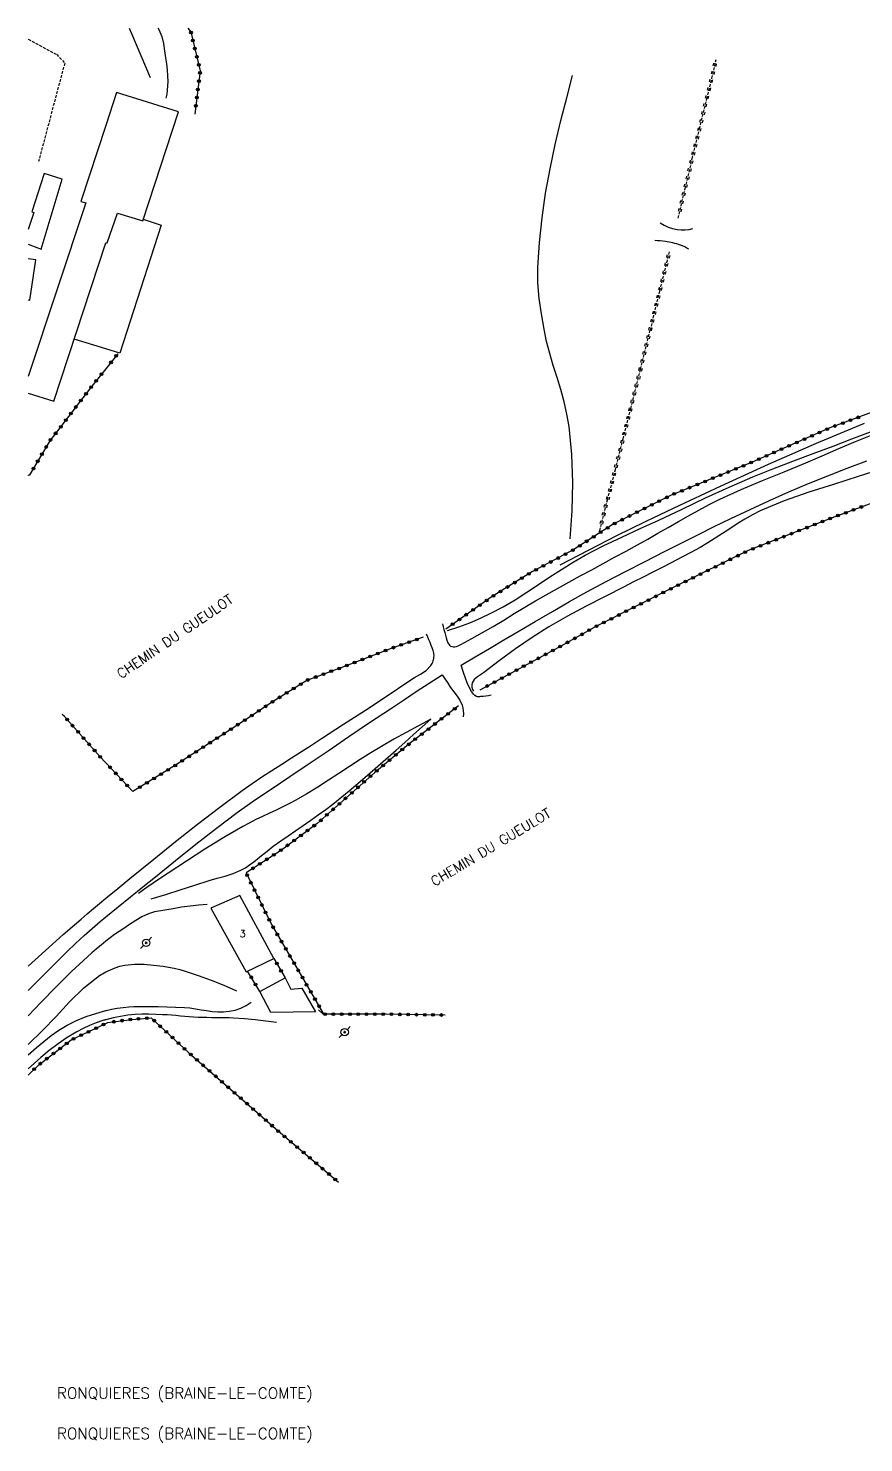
# Model space of a CAD drawing. Header units: millimetres. Extents: x 139000 to 140000, y 142998 to 144000.
# Drawn here: x 139000 to 139150.9, y 143744.7 to 144000 of the extents above; entities that cross this region are included whole.
import ezdxf
from ezdxf.enums import TextEntityAlignment as Align

# ---------------------------------------------------------------- set-up
doc = ezdxf.new("R2010")
doc.units = ezdxf.units.MM
doc.linetypes.add('DASHED', pattern=[0.75, 0.5, -0.25])
doc.layers.get('0').update_dxf_attribs({"linetype": 'CONTINUOUS'})
for name, color, linetype in [('W0017', 7, 'CONTINUOUS'), ('W0071', 7, 'CONTINUOUS'), ('W0101', 7, 'CONTINUOUS'), ('W0104', 1, 'CONTINUOUS'), ('W0112', 1, 'DASHED'), ('W0211', 2, 'CONTINUOUS'), ('W0214', 2, 'CONTINUOUS'), ('W0220', 5, 'DASHED'), ('W0300', 7, 'CONTINUOUS'), ('W0322', 7, 'CONTINUOUS'), ('W0323', 7, 'CONTINUOUS'), ('W0473', 7, 'CONTINUOUS'), ('W0980', 7, 'CONTINUOUS'), ('W0989', 7, 'CONTINUOUS'), ('W0991', 7, 'CONTINUOUS')]:
    doc.layers.add(name, color=color, linetype=linetype)
doc.styles.get("Standard").update_dxf_attribs({"font": 'romans.shx', "width": 0.85})

# ---------------------------------------------------------------- blocks, each defined once
blk = doc.blocks.new('T473')
for p, q in [((-0.166667, 0.166667), (0.166667, -0.166667)), ((-0.166667, -0.166667), (0.166667, 0.166667)), ((0.500001, 0.500001), (1.000002, 1.000002)), ((-1.000002, -1.000002), (-0.500001, -0.500001))]:
    blk.add_line(p, q)
blk.add_ellipse((0, 0), major_axis=(0.471405, 0.471405), ratio=1, start_param=5.4977871438, end_param=11.780972451)
blk = doc.blocks.new('t323o')
at = {"color": 0, "linetype": 'Continuous'}
for radius in [0.25, 0.15]:
    blk.add_circle((0, 0), radius, dxfattribs=at)
blk = doc.blocks.new('t220o')
at = {"color": 0, "linetype": 'Continuous'}
for p, q in [((-0.25, 0.25), (0.25, 0.25)), ((-0.25, -0.25), (0.25, -0.25))]:
    blk.add_line(p, q, dxfattribs=at)
blk = doc.blocks.new('t322o')
at = {"color": 0, "linetype": 'Continuous'}
for radius in [0.25, 0.15]:
    blk.add_circle((0, 0), radius, dxfattribs=at)

msp = doc.modelspace()

# ---------------------------------------------------------------- linework, layer by layer
at = {"layer": 'W0017'}
msp.add_lwpolyline([(139018.19, 144000), (139018.61, 143999.04), (139021.99, 143991.1)], dxfattribs=at)
at = {"layer": 'W0071'}
for points in [[(139114.1, 143964.89), (139114.81, 143964.47), (139115.57, 143964.12), (139116.36, 143963.85), (139117.17, 143963.67), (139117.89, 143963.6), (139118.61, 143963.6), (139119.32, 143963.68), (139120.02, 143963.84)], [(139074.81, 143892.51), (139074.92, 143891.99), (139075.05, 143891.47), (139075.2, 143890.96), (139075.36, 143890.45), (139075.47, 143890), (139075.58, 143889.53), (139075.76, 143889.06), (139076.05, 143888.66), (139076.27, 143888.5), (139076.52, 143888.4), (139076.78, 143888.36), (139077.04, 143888.35), (139077.33, 143888.41), (139077.6, 143888.52), (139077.85, 143888.67), (139078.1, 143888.8), (139080.07, 143889.83), (139082.02, 143890.91), (139083.95, 143892.03), (139085.86, 143893.18), (139087.76, 143894.34), (139089.66, 143895.49), (139091.58, 143896.63), (139093.51, 143897.74), (139095.56, 143898.89), (139097.62, 143900.03), (139099.68, 143901.16), (139101.75, 143902.28), (139103.81, 143903.4), (139105.88, 143904.52), (139107.95, 143905.64), (139110.01, 143906.77), (139111.86, 143907.8), (139113.71, 143908.86), (139115.55, 143909.91), (139117.39, 143910.97), (139119.23, 143912.02), (139121.09, 143913.05), (139122.97, 143914.04), (139124.87, 143914.99), (139128.7, 143916.76), (139132.59, 143918.39), (139136.49, 143919.96), (139140.39, 143921.57), (139143.38, 143922.85), (139146.36, 143924.15), (139149.37, 143925.42), (139152.4, 143926.59)], [(139078.14, 143885.04), (139080.72, 143886.57), (139083.3, 143888.08), (139085.88, 143889.6), (139088.46, 143891.11), (139091.56, 143892.92), (139094.65, 143894.74), (139097.75, 143896.54), (139100.88, 143898.29), (139104.36, 143900.16), (139107.87, 143901.97), (139111.39, 143903.76), (139114.91, 143905.55), (139117.89, 143907.07), (139120.88, 143908.58), (139123.88, 143910.08), (139126.89, 143911.53), (139130.36, 143913.16), (139133.84, 143914.76), (139137.34, 143916.32), (139140.87, 143917.82), (139144.37, 143919.24), (139147.89, 143920.6), (139151.42, 143921.91)], [(139014, 143842.98), (139016.15, 143844.76), (139018.31, 143846.53), (139020.48, 143848.28), (139022.66, 143850.03), (139026.61, 143853.2), (139030.57, 143856.35), (139034.57, 143859.44), (139038.65, 143862.44), (139040.4, 143863.67), (139042.17, 143864.86), (139043.96, 143866.03), (139045.76, 143867.18), (139047.56, 143868.33), (139049.36, 143869.47), (139051.16, 143870.62), (139052.95, 143871.79), (139056.91, 143874.37), (139060.87, 143876.94), (139064.82, 143879.53), (139068.73, 143882.17), (139069.74, 143882.79), (139070.8, 143883.39), (139071.83, 143884.09), (139072.69, 143884.98), (139072.82, 143885.17), (139072.93, 143885.37), (139073.03, 143885.59), (139073.11, 143885.8), (139073.18, 143886.03), (139073.22, 143886.25), (139073.25, 143886.48), (139073.27, 143886.72), (139073.22, 143887.21), (139073.09, 143887.69), (139072.91, 143888.15), (139072.74, 143888.6), (139072.55, 143889.11), (139072.35, 143889.62), (139072.13, 143890.12), (139071.9, 143890.61)], [(139083.58, 143879.61), (139083.11, 143879.52), (139082.63, 143879.45), (139082.15, 143879.4), (139081.67, 143879.36), (139081.49, 143879.35), (139081.31, 143879.33), (139081.12, 143879.33), (139080.94, 143879.38), (139080.66, 143879.55), (139080.42, 143879.78), (139080.22, 143880.04), (139080.04, 143880.3), (139079.61, 143881.07), (139079.26, 143881.88), (139078.96, 143882.71), (139078.67, 143883.53), (139078.52, 143883.91), (139078.39, 143884.29), (139078.26, 143884.68), (139078.14, 143885.07)], [(139014, 143839.61), (139016.22, 143841.44), (139018.46, 143843.25), (139020.71, 143845.05), (139022.95, 143846.85), (139026.61, 143849.8), (139030.27, 143852.73), (139033.97, 143855.63), (139037.73, 143858.45), (139040.85, 143860.66), (139044.02, 143862.81), (139047.21, 143864.93), (139050.39, 143867.06), (139054.14, 143869.6), (139057.89, 143872.14), (139061.64, 143874.68), (139065.4, 143877.19), (139067.73, 143878.73), (139070.07, 143880.26), (139072.41, 143881.79), (139074.76, 143883.3)], [(139074.73, 143883.27), (139075.21, 143882.59), (139075.68, 143881.91), (139076.15, 143881.22), (139076.61, 143880.54), (139077.07, 143879.9), (139077.56, 143879.26), (139078.01, 143878.58), (139078.34, 143877.85), (139078.49, 143877.32), (139078.56, 143876.78), (139078.58, 143876.23), (139078.52, 143875.69)], [(139000, 143830.73), (139003.13, 143833.56), (139006.33, 143836.41), (139009.56, 143839.22), (139010.66, 143840.17), (139011.77, 143841.11), (139012.88, 143842.04), (139014, 143842.98)], [(139000, 143826.31), (139001.08, 143827.38), (139002.56, 143828.88), (139004.04, 143830.37), (139005.53, 143831.87), (139007.03, 143833.35), (139008.55, 143834.8), (139010.1, 143836.23), (139011.06, 143837.09), (139012.03, 143837.94), (139013.01, 143838.78), (139014, 143839.61)], [(139014, 143822.71), (139014.01, 143822.71), (139014.02, 143822.71), (139014.03, 143822.72), (139014.04, 143822.72), (139015.05, 143822.96), (139016.08, 143823.14), (139017.11, 143823.28), (139018.14, 143823.38), (139019.08, 143823.44), (139020.03, 143823.45), (139020.97, 143823.44), (139021.9, 143823.43), (139023.47, 143823.41), (139025.04, 143823.38), (139026.61, 143823.33), (139028.18, 143823.26), (139029.19, 143823.17), (139030.19, 143823.03), (139031.19, 143822.86), (139032.19, 143822.69), (139033.21, 143822.55), (139034.23, 143822.47), (139035.26, 143822.46), (139036.3, 143822.56), (139037.35, 143822.79), (139038.38, 143823.14), (139039.35, 143823.61), (139040.27, 143824.19)], [(139000, 143814.71), (139001.46, 143816.04), (139002.78, 143817.14), (139004.13, 143818.2), (139005.54, 143819.19), (139007.03, 143820.08), (139008.71, 143820.9), (139010.44, 143821.6), (139012.21, 143822.19), (139014, 143822.71)], [(139014, 143821.05), (139013.87, 143821.01), (139013.75, 143820.98), (139013.62, 143820.94), (139013.49, 143820.9), (139012.27, 143820.49), (139011.06, 143820.02), (139009.89, 143819.48), (139008.74, 143818.88), (139007.03, 143817.85), (139005.39, 143816.72), (139003.8, 143815.51), (139002.26, 143814.25), (139000, 143812.21)], [(139044.83, 143820.53), (139042.9, 143820.79), (139040.97, 143821.01), (139039.02, 143821.19), (139037.08, 143821.33), (139036.28, 143821.37), (139035.48, 143821.39), (139034.68, 143821.4), (139033.87, 143821.41), (139033.07, 143821.41), (139032.27, 143821.42), (139031.47, 143821.43), (139030.67, 143821.46), (139029.86, 143821.51), (139029.06, 143821.57), (139028.26, 143821.64), (139027.46, 143821.71), (139026.66, 143821.78), (139025.86, 143821.85), (139025.05, 143821.91), (139024.25, 143821.95), (139023.01, 143822), (139021.78, 143822.05), (139020.53, 143822.06), (139019.29, 143821.99), (139017.96, 143821.85), (139016.63, 143821.64), (139015.31, 143821.38), (139014, 143821.05)]]:
    msp.add_lwpolyline(points, dxfattribs=at)
msp.add_lwpolyline([(139119.28, 143960.12, 0.057504), (139117.76, 143960.87, 0.046676), (139115.04, 143961.5, 0.035813), (139113.14, 143961.67)], format="xyb", dxfattribs=at)
at = {"layer": 'W0101'}
msp.add_lwpolyline([(139032.95, 143841.19), (139039.34, 143829.69), (139044.33, 143832.12), (139038.18, 143843.49)], close=True, dxfattribs=at)
at = {"layer": 'W0104'}
for points in [[(139015.96, 143988.4), (139014, 143982.44)], [(139014, 143961.28), (139014, 143961.29), (139014.23, 143961.28), (139016.14, 143966.62), (139020.68, 143965.26), (139027.15, 143984.92), (139015.96, 143988.4)], [(139014, 143982.44), (139009.48, 143968.75), (139010.4, 143968.52), (139000, 143937.13)], [(139000, 143961.01), (139002.34, 143960.15), (139006.11, 143972.76), (139002.85, 143973.77), (139000.67, 143966.86), (139001.02, 143966.77), (139000, 143963.66)], [(139020.77, 143965.54), (139024, 143964.47), (139016.56, 143941.33), (139014, 143942.12)], [(139000, 143934.15), (139004.6, 143932.7), (139014, 143961.28)], [(139000, 143951), (139000.27, 143950.95), (139001.34, 143958.18), (139000, 143958.41)], [(139014, 143942.12), (139008.28, 143943.88)]]:
    msp.add_lwpolyline(points, dxfattribs=at)
msp.add_lwpolyline([(139041.83, 143826.13), (139046.39, 143828.59), (139047.39, 143826.54), (139049.39, 143826.77), (139051.85, 143822.45), (139043.82, 143822.32)], close=True, dxfattribs=at)
at = {"layer": 'W0112'}
msp.add_lwpolyline([(139000, 143998.02), (139005.14, 143995.26), (139006.58, 143993.71), (139001.86, 143975.97)], dxfattribs=at)
at = {"layer": 'W0211'}
for points in [[(139023.42, 144000), (139023.57, 143999.76), (139024.1, 143998.53), (139024.4, 143997.23), (139024.59, 143995.92), (139024.77, 143994.64), (139024.93, 143993.58), (139025.07, 143992.51), (139025.16, 143991.44), (139025.19, 143990.37), (139025.16, 143989.61), (139025.09, 143988.86), (139024.99, 143988.12), (139024.84, 143987.38)], [(139075.72, 143891.33), (139077.73, 143891.97), (139079.71, 143892.69), (139081.65, 143893.51), (139083.55, 143894.41), (139085.77, 143895.58), (139087.92, 143896.86), (139090.03, 143898.2), (139092.12, 143899.58), (139094.19, 143900.97), (139096.28, 143902.34), (139098.41, 143903.66), (139100.58, 143904.9), (139103.84, 143906.59), (139107.17, 143908.17), (139110.52, 143909.7), (139113.86, 143911.24), (139118.07, 143913.23), (139122.29, 143915.22), (139126.54, 143917.17), (139130.82, 143919.03), (139134.42, 143920.49), (139138.06, 143921.88), (139141.71, 143923.23), (139145.36, 143924.59), (139148.73, 143925.87), (139152.11, 143927.15)], [(139152.5, 143919.95), (139149.86, 143919.08), (139145.42, 143917.64), (139140.95, 143916.24), (139136.51, 143914.71), (139132.19, 143912.88), (139130.77, 143912.16), (139129.38, 143911.38), (139128.02, 143910.55), (139126.69, 143909.68), (139125.37, 143908.81), (139124.04, 143907.94), (139122.69, 143907.1), (139121.32, 143906.3), (139119.63, 143905.36), (139117.92, 143904.45), (139116.2, 143903.56), (139114.48, 143902.68), (139112.76, 143901.81), (139111.03, 143900.94), (139109.31, 143900.06), (139107.6, 143899.16), (139104.18, 143897.41), (139100.75, 143895.67), (139097.35, 143893.88), (139094.02, 143891.95), (139090.97, 143890.01), (139087.99, 143887.97), (139085.06, 143885.85), (139082.2, 143883.64), (139081.67, 143883.28), (139081.09, 143882.92), (139080.54, 143882.45), (139080.17, 143881.84), (139080.09, 143881.45), (139080.1, 143881.06), (139080.21, 143880.67), (139080.41, 143880.33)], [(139022.18, 143842.87), (139024.81, 143843.67), (139027.44, 143844.49), (139030.06, 143845.32), (139032.69, 143846.15), (139034.12, 143846.58), (139035.58, 143846.98), (139037.02, 143847.44), (139038.41, 143848.05), (139039.2, 143848.49), (139039.97, 143848.99), (139040.7, 143849.53), (139041.41, 143850.09), (139042.11, 143850.67), (139042.81, 143851.24), (139043.52, 143851.8), (139044.24, 143852.35), (139045.58, 143853.31), (139046.94, 143854.25), (139048.3, 143855.18), (139049.66, 143856.12), (139051.02, 143857.06), (139052.37, 143858.01), (139053.71, 143858.98), (139055.02, 143859.98), (139057.94, 143862.34), (139060.78, 143864.78), (139063.59, 143867.26), (139066.41, 143869.73), (139067.99, 143871.11), (139069.57, 143872.5), (139071.14, 143873.9), (139072.7, 143875.3)], [(139032.33, 143841.87), (139030.78, 143841.73), (139029.23, 143841.55), (139027.69, 143841.34), (139026.15, 143841.09), (139025.03, 143840.91), (139023.92, 143840.73), (139022.81, 143840.49), (139021.72, 143840.14), (139020.53, 143839.61), (139019.4, 143838.97), (139018.3, 143838.26), (139017.23, 143837.54), (139016.41, 143836.98), (139015.59, 143836.4), (139014.79, 143835.81), (139014, 143835.2)], [(139014, 143835.2), (139013.15, 143834.52), (139012.31, 143833.83), (139011.48, 143833.13), (139010.67, 143832.41), (139007.8, 143829.74), (139005.01, 143826.99), (139002.28, 143824.18), (139000, 143821.76)]]:
    msp.add_lwpolyline(points, dxfattribs=at)
at = {"layer": 'W0214'}
for points in [[(139097.83, 143907.86), (139098.24, 143912.92), (139098.35, 143918), (139098.15, 143923.07), (139097.65, 143928.12), (139097.27, 143930.37), (139096.76, 143932.59), (139096.15, 143934.78), (139095.49, 143936.95), (139094.81, 143939.12), (139094.17, 143941.29), (139093.6, 143943.49), (139093.14, 143945.72), (139092.67, 143948.47), (139092.28, 143951.24), (139092.03, 143954.04), (139092.02, 143956.84), (139092.3, 143961.33), (139092.77, 143965.79), (139093.42, 143970.23), (139094.22, 143974.65), (139095.15, 143979.02), (139096.17, 143983.37), (139097.28, 143987.71), (139098.3, 143991.48)], [(139072.7, 143875.3), (139070.45, 143874.12), (139068.22, 143872.91), (139066, 143871.66), (139063.8, 143870.39), (139061.85, 143869.21), (139059.92, 143868), (139058, 143866.76), (139056.1, 143865.51), (139054.19, 143864.26), (139052.26, 143863.03), (139050.31, 143861.84), (139048.34, 143860.7), (139047.16, 143860.06), (139045.96, 143859.46), (139044.75, 143858.88), (139043.53, 143858.31), (139042.31, 143857.74), (139041.1, 143857.16), (139039.9, 143856.55), (139038.72, 143855.92), (139035.29, 143853.92), (139031.91, 143851.82), (139028.57, 143849.67), (139025.24, 143847.49), (139023.89, 143846.6), (139022.55, 143845.69), (139021.21, 143844.77), (139019.89, 143843.83)], [(139014, 143829.66), (139014.82, 143830.06), (139015.68, 143830.41), (139016.55, 143830.69), (139017.45, 143830.89), (139019.18, 143831.09), (139020.91, 143831.07), (139022.63, 143830.92), (139024.33, 143830.72), (139025.34, 143830.56), (139026.35, 143830.35), (139027.34, 143830.1), (139028.33, 143829.82), (139030.69, 143829.05), (139033.03, 143828.2), (139035.33, 143827.26), (139037.6, 143826.23)], [(139000, 143816.56), (139002.55, 143819.08), (139005.02, 143821.64), (139007.45, 143824.28), (139010.03, 143826.81), (139012.88, 143829), (139013.16, 143829.18), (139013.43, 143829.34), (139013.72, 143829.51), (139014, 143829.66)]]:
    msp.add_lwpolyline(points, dxfattribs=at)
at = {"layer": 'W0220'}
for points in [[(139117.35, 143965.7), (139118.63, 143971.09), (139119.91, 143976.48), (139121.22, 143981.87), (139122.53, 143987.26), (139123.43, 143991), (139124.23, 143994.38)], [(139103.18, 143909.36), (139104.61, 143914.87), (139106.03, 143920.37), (139107.43, 143925.88), (139108.82, 143931.39), (139110.58, 143938.46), (139112.33, 143945.52), (139114.07, 143952.59), (139115.79, 143959.67)]]:
    msp.add_lwpolyline(points, dxfattribs=at)
at = {"layer": 'W0300'}
msp.add_lwpolyline([(139096.07, 143903.16), (139101.16, 143905.82), (139106.29, 143908.42), (139111.44, 143910.96), (139116.62, 143913.44), (139125.14, 143917.42), (139133.69, 143921.32), (139142.31, 143925.1), (139151, 143928.7)], dxfattribs=at)
at = {"layer": 'W0322'}
for points in [[(139016.18, 143941.26), (139014, 143938.53)], [(139014, 143938.53), (139011.26, 143935.11), (139003.91, 143925.54), (139000.15, 143919.27)], [(139071.33, 143890.07), (139065.53, 143888.07), (139057.41, 143884.94), (139050.28, 143882.29), (139044.2, 143878.49), (139038.85, 143874.95), (139032.7, 143870.98), (139026.6, 143866.97), (139018.87, 143862.24)], [(139014, 143867.41), (139012.91, 143868.56), (139006.55, 143875.76), (139006.14, 143876.16)], [(139018.87, 143862.24), (139014, 143867.41)]]:
    msp.add_lwpolyline(points, dxfattribs=at)
at = {"layer": 'W0323'}
for points in [[(139028.82, 144000), (139029.35, 143999.36), (139031.06, 143992.31), (139030.06, 143984.51)], [(139177.38, 143937.78), (139169.52, 143936.47), (139160.33, 143933.63), (139144.74, 143927.88), (139130.7, 143921.67), (139115.96, 143915.67), (139105.61, 143910.49), (139098.54, 143905.9), (139091.07, 143901.94), (139083.74, 143897.41), (139075.4, 143891.57)], [(139182.29, 143924.61), (139174.85, 143922.51), (139159.87, 143917.08), (139145.17, 143911.65), (139129.97, 143905.72), (139116.82, 143899.23), (139102.61, 143892.07), (139095.74, 143888.25), (139081.55, 143880.56)], [(139000.15, 143919.27), (139000, 143919.33)], [(139077.7, 143877.72), (139068.69, 143870.76), (139062.5, 143865.62), (139052.19, 143856.48), (139045.7, 143851.68), (139039.32, 143847.56)], [(139039.32, 143847.56), (139043.93, 143838.22), (139050.38, 143827.17), (139053.27, 143822.17)], [(139044.33, 143832.12), (139046.39, 143828.59)], [(139041.83, 143826.13), (139039.61, 143829.82)], [(139014, 143820.37), (139014.37, 143820.55), (139018.69, 143821.11), (139022.2, 143821.37), (139029, 143815.08), (139045.1, 143800.98), (139056.03, 143791.72)], [(139075.3, 143821.89), (139064.64, 143822.04), (139053.26, 143822.04), (139052.43, 143822.86)], [(139000, 143811.05), (139001.89, 143812.89), (139007.76, 143817.39), (139014, 143820.37)]]:
    msp.add_lwpolyline(points, dxfattribs=at)

# ---------------------------------------------------------------- block references
at = {"layer": 'W0220'}
for p, rotation in [((139123.65, 143991.96), 76.72143809746034), ((139124, 143993.41), 76.72143809746034), ((139122.96, 143989.04), 76.50437001497346), ((139123.31, 143990.5), 76.50437001497346), ((139122.61, 143987.58), 76.50437001497346), ((139121.9, 143984.66), 76.27876391975703), ((139122.25, 143986.12), 76.27876391975703), ((139121.19, 143981.75), 76.42065440920895), ((139121.54, 143983.21), 76.27876391975703), ((139120.48, 143978.83), 76.42065440920895), ((139120.83, 143980.29), 76.42065440920895), ((139120.13, 143977.38), 76.42065440920895), ((139119.43, 143974.46), 76.56254475930855), ((139119.78, 143975.92), 76.56254475930855), ((139118.73, 143971.54), 76.56254475930855), ((139119.08, 143973), 76.56254475930855), ((139118.04, 143968.62), 76.70443496897082), ((139118.39, 143970.08), 76.70443496897082), ((139117.7, 143967.16), 76.70443496897082), ((139115.58, 143958.83), 76.34929748919971), ((139114.88, 143955.92), 76.34929748919971), ((139115.23, 143957.37), 76.34929748919971), ((139114.52, 143954.46), 76.34929748919971), ((139113.81, 143951.54), 76.22141751987985), ((139114.17, 143953), 76.34929748919971), ((139113.1, 143948.63), 76.22141751987985), ((139113.45, 143950.09), 76.22141751987985), ((139112.38, 143945.72), 76.22141751987985), ((139112.74, 143947.17), 76.22141751987985), ((139112.02, 143944.26), 76.09353738238077), ((139111.3, 143941.35), 76.09353738238077), ((139111.66, 143942.81), 76.09353738238077), ((139110.58, 143938.44), 75.96565707585194), ((139110.94, 143939.89), 76.09353738238077), ((139109.85, 143935.53), 75.96565707585194), ((139110.22, 143936.98), 75.96565707585194), ((139109.49, 143934.07), 75.96565707585194), ((139108.76, 143931.16), 75.83777663635831), ((139109.13, 143932.62), 75.96565707585194), ((139108.03, 143928.25), 75.83777663635831), ((139108.39, 143929.71), 75.83777663635831), ((139107.29, 143925.34), 75.70989611467442), ((139107.66, 143926.8), 75.83777663635831), ((139106.92, 143923.89), 75.70989611467442), ((139106.18, 143920.98), 75.70989611467442), ((139106.55, 143922.44), 75.70989611467442), ((139105.44, 143918.08), 75.58201555026127), ((139105.81, 143919.53), 75.58201555026127), ((139104.69, 143915.17), 75.58201555026127), ((139105.06, 143916.62), 75.58201555026127), ((139103.94, 143912.27), 75.45413494257038), ((139104.31, 143913.72), 75.45413494257038), ((139103.56, 143910.82), 75.45413494257038)]:
    msp.add_blockref('t220o', p, dxfattribs=dict(at, rotation=rotation))
at = {"layer": 'W0322'}
for p, rotation in [((139015.87, 143940.88), 231.3719817320341), ((139014.94, 143939.7), 231.3719817320341), ((139011.34, 143935.21), 231.371981732146), ((139012.28, 143936.38), 231.371981732146), ((139013.22, 143937.55), 231.371981732146), ((139009.51, 143932.83), 232.4661553203129), ((139010.43, 143934.02), 232.4661553203129), ((139007.69, 143930.45), 232.4661553203129), ((139008.6, 143931.64), 232.4661553203129), ((139005.86, 143928.07), 232.4661553203129), ((139006.77, 143929.26), 232.4661553203129), ((139004.03, 143925.69), 232.4661553203129), ((139004.94, 143926.88), 232.4661553203129), ((139002.47, 143923.13), 239.0537276844372), ((139003.24, 143924.42), 239.0537276844372), ((139000.93, 143920.56), 239.0537276844372), ((139001.7, 143921.84), 239.0537276844372), ((139070.18, 143889.68), 199.0758409102041), ((139063.13, 143887.14), 201.0592555120304), ((139064.53, 143887.68), 201.0592555120304), ((139065.93, 143888.21), 199.0758409102041), ((139067.35, 143888.7), 199.0758409102041), ((139068.77, 143889.19), 199.0758409102041), ((139056.12, 143884.46), 200.3849134890298), ((139057.53, 143884.99), 201.0592555120304), ((139058.93, 143885.53), 201.0592555120304), ((139060.33, 143886.06), 201.0592555120304), ((139061.73, 143886.6), 201.0592555120304), ((139049.2, 143881.62), 211.9986061513714), ((139050.5, 143882.37), 200.3849134890298), ((139051.9, 143882.9), 200.3849134890298), ((139053.31, 143883.42), 200.3849134890298), ((139054.72, 143883.94), 200.3849134890298), ((139045.39, 143879.24), 211.9986061513714), ((139046.66, 143880.03), 211.9986061513714), ((139047.93, 143880.83), 211.9986061513714), ((139041.62, 143876.78), 213.5241009676332), ((139042.87, 143877.61), 213.5241009676332), ((139044.12, 143878.44), 213.5241009676332), ((139007.01, 143875.24), 131.4562762256284), ((139008, 143874.12), 131.4562762256284), ((139037.86, 143874.31), 212.8507957884271), ((139039.12, 143875.12), 213.5241009676332), ((139040.37, 143875.95), 213.5241009676332), ((139009, 143873), 131.4562762256284), ((139009.99, 143871.87), 131.4562762256284), ((139034.08, 143871.87), 212.8507957884271), ((139035.34, 143872.68), 212.8507957884271), ((139036.6, 143873.49), 212.8507957884271), ((139010.98, 143870.75), 131.4562762256284), ((139011.98, 143869.62), 131.4562762256284), ((139030.31, 143869.41), 213.2824846890031), ((139031.56, 143870.23), 213.2824846890031), ((139032.82, 143871.05), 212.8507957884271), ((139012.97, 143868.5), 133.288586088035), ((139014.76, 143866.6), 133.2885860883431), ((139026.55, 143866.94), 211.5035713862857), ((139027.8, 143867.76), 213.2824846890031), ((139029.05, 143868.58), 213.2824846890031), ((139015.79, 143865.51), 133.2885860883431), ((139016.81, 143864.42), 133.2885860883431), ((139021.43, 143863.8), 211.5035713862857), ((139022.71, 143864.59), 211.5035713862857), ((139023.99, 143865.37), 211.5035713862857), ((139025.27, 143866.16), 211.5035713862857), ((139017.84, 143863.33), 133.2885860883431), ((139020.15, 143863.02), 211.5035713862857)]:
    msp.add_blockref('t322o', p, dxfattribs=dict(at, rotation=rotation))
at = {"layer": 'W0323'}
for p, rotation in [((139029.38, 143999.25), 283.6297884585452), ((139029.73, 143997.79), 283.6297884585452), ((139030.09, 143996.33), 283.6297884585452), ((139030.44, 143994.87), 283.6297884585452), ((139030.79, 143993.41), 283.6297884585452), ((139031.01, 143991.95), 262.666265009269), ((139030.63, 143988.97), 262.666265009269), ((139030.82, 143990.46), 262.666265009269), ((139030.44, 143987.49), 262.666265009269), ((139030.25, 143986), 262.666265009269), ((139144.26, 143927.66), 203.8238172577568), ((139145.66, 143928.21), 200.2727147554335), ((139147.07, 143928.73), 200.2727147554335), ((139148.47, 143929.25), 200.2727147554335), ((139149.88, 143929.77), 200.2727147554335), ((139138.78, 143925.24), 203.8238172577568), ((139140.15, 143925.85), 203.8238172577568), ((139141.52, 143926.45), 203.8238172577568), ((139142.89, 143927.06), 203.8238172577568), ((139133.29, 143922.82), 203.8238172577568), ((139134.66, 143923.42), 203.8238172577568), ((139136.03, 143924.03), 203.8238172577568), ((139137.4, 143924.63), 203.8238172577568), ((139126.37, 143919.91), 202.1846285282952), ((139127.76, 143920.48), 202.1846285282952), ((139129.15, 143921.04), 202.1846285282952), ((139130.54, 143921.61), 202.1846285282952), ((139131.91, 143922.21), 203.8238172577568), ((139120.82, 143917.64), 202.1846285282952), ((139122.21, 143918.21), 202.1846285282952), ((139123.6, 143918.78), 202.1846285282952), ((139124.98, 143919.34), 202.1846285282952), ((139115.29, 143915.33), 206.5495532658044), ((139116.65, 143915.95), 202.1846285282952), ((139118.04, 143916.51), 202.1846285282952), ((139119.43, 143917.08), 202.1846285282952), ((139109.92, 143912.64), 206.5495532658044), ((139111.26, 143913.32), 206.5495532658044), ((139112.6, 143913.99), 206.5495532658044), ((139113.94, 143914.66), 206.5495532658044), ((139147.62, 143912.56), 200.2757751973641), ((139149.03, 143913.08), 200.2757751973641), ((139150.43, 143913.6), 200.2757751973641), ((139104.62, 143909.85), 212.9985190972649), ((139105.89, 143910.63), 206.5495532658044), ((139107.23, 143911.3), 206.5495532658044), ((139108.58, 143911.97), 206.5495532658044), ((139140.62, 143909.87), 201.3274057148933), ((139142.01, 143910.42), 201.3274057148933), ((139143.41, 143910.96), 201.3274057148933), ((139144.81, 143911.51), 201.3274057148933), ((139146.21, 143912.04), 200.2757751973641), ((139100.84, 143907.4), 212.9985190972649), ((139102.1, 143908.21), 212.9985190972649), ((139103.36, 143909.03), 212.9985190972649), ((139133.63, 143907.15), 201.3274057148933), ((139135.03, 143907.69), 201.3274057148933), ((139136.42, 143908.24), 201.3274057148933), ((139137.82, 143908.78), 201.3274057148933), ((139139.22, 143909.33), 201.3274057148933), ((139096.99, 143905.08), 207.9374148332546), ((139098.32, 143905.78), 207.9374148332546), ((139099.59, 143906.58), 212.9985190972649), ((139128.11, 143904.8), 206.2767399899078), ((139129.46, 143905.46), 206.2767399899078), ((139130.83, 143906.06), 201.3274057148933), ((139132.23, 143906.6), 201.3274057148933), ((139091.69, 143902.27), 207.9374148332546), ((139093.01, 143902.97), 207.9374148332546), ((139094.34, 143903.67), 207.9374148332546), ((139095.67, 143904.38), 207.9374148332546), ((139122.73, 143902.14), 206.2767399899078), ((139124.08, 143902.81), 206.2767399899078), ((139125.42, 143903.47), 206.2767399899078), ((139126.77, 143904.14), 206.2767399899078), ((139087.84, 143899.94), 211.740890942552), ((139089.12, 143900.73), 211.740890942552), ((139090.39, 143901.52), 211.740890942552), ((139117.35, 143899.49), 206.2767399899078), ((139118.7, 143900.15), 206.2767399899078), ((139120.04, 143900.82), 206.2767399899078), ((139121.39, 143901.48), 206.2767399899078), ((139084.01, 143897.57), 211.740890942552), ((139085.29, 143898.36), 211.740890942552), ((139086.56, 143899.15), 211.740890942552), ((139113.33, 143897.47), 206.73742450871), ((139114.67, 143898.14), 206.73742450871), ((139116.01, 143898.82), 206.73742450871), ((139080.32, 143895.01), 214.9947858838749), ((139081.55, 143895.87), 214.9947858838749), ((139082.77, 143896.73), 214.9947858838749), ((139107.97, 143894.77), 206.73742450871), ((139109.31, 143895.44), 206.73742450871), ((139110.65, 143896.12), 206.73742450871), ((139111.99, 143896.79), 206.73742450871), ((139076.63, 143892.43), 214.9947858838749), ((139077.86, 143893.29), 214.9947858838749), ((139079.09, 143894.15), 214.9947858838749), ((139102.61, 143892.07), 209.0121554519446), ((139103.95, 143892.74), 206.73742450871), ((139105.29, 143893.42), 206.73742450871), ((139106.63, 143894.09), 206.73742450871), ((139098.68, 143889.89), 209.0121554519446), ((139099.99, 143890.61), 209.0121554519446), ((139101.3, 143891.34), 209.0121554519446), ((139093.42, 143887), 208.472722198001), ((139094.74, 143887.71), 208.472722198001), ((139096.06, 143888.43), 209.0121554519446), ((139097.37, 143889.16), 209.0121554519446), ((139088.15, 143884.14), 208.472722198001), ((139089.46, 143884.85), 208.472722198001), ((139090.78, 143885.57), 208.472722198001), ((139092.1, 143886.28), 208.472722198001), ((139084.19, 143881.99), 208.472722198001), ((139085.51, 143882.71), 208.472722198001), ((139086.83, 143883.42), 208.472722198001), ((139082.87, 143881.28), 208.472722198001), ((139077, 143877.18), 217.6940595020556), ((139073.44, 143874.43), 217.6940595020556), ((139074.63, 143875.35), 217.6940595020556), ((139075.82, 143876.27), 217.6940595020556), ((139069.88, 143871.68), 217.6940595020556), ((139071.07, 143872.6), 217.6940595020556), ((139072.26, 143873.51), 217.6940595020556), ((139066.39, 143868.85), 219.6551409562536), ((139067.54, 143869.81), 219.6551409562536), ((139068.7, 143870.76), 217.6940595020556), ((139064.08, 143866.93), 219.6551409562536), ((139065.23, 143867.89), 219.6551409562536), ((139060.66, 143864), 221.5665457424679), ((139061.79, 143864.99), 221.5665457424679), ((139062.92, 143865.98), 219.6551409562536), ((139058.42, 143862.01), 221.5665457424679), ((139059.54, 143863), 221.5665457424679), ((139055.05, 143859.02), 221.5665457424679), ((139056.18, 143860.02), 221.5665457424679), ((139057.3, 143861.01), 221.5665457424679), ((139051.65, 143856.08), 216.4652631348603), ((139052.81, 143857.03), 221.5665457424679), ((139053.93, 143858.03), 221.5665457424679), ((139049.24, 143854.3), 216.4652631348603), ((139050.44, 143855.19), 216.4652631348603), ((139045.61, 143851.63), 212.8974226004952), ((139046.82, 143852.52), 216.4652631348603), ((139048.03, 143853.41), 216.4652631348603), ((139040.58, 143848.37), 212.8974226004952), ((139041.83, 143849.19), 212.8974226004952), ((139043.09, 143850), 212.8974226004952), ((139044.35, 143850.82), 212.8974226004952), ((139039.53, 143847.13), 296.3141115857752), ((139040.19, 143845.78), 296.3141115857752), ((139040.86, 143844.44), 296.3141115857752), ((139041.52, 143843.09), 296.3141115857752), ((139042.19, 143841.75), 296.3141115857752), ((139042.85, 143840.4), 296.3141115857752), ((139043.52, 143839.06), 296.3141115857752), ((139044.22, 143837.73), 300.2403207517658), ((139044.97, 143836.44), 300.2403207517658), ((139045.73, 143835.14), 300.2403207517658), ((139046.49, 143833.84), 300.2403207517658), ((139044.88, 143831.18), 300.2332400847327), ((139047.24, 143832.55), 300.2403207517658), ((139048, 143831.25), 300.2403207517658), ((139040.28, 143828.7), 121.0367505586493), ((139045.64, 143829.89), 300.2332400847327), ((139048.75, 143829.96), 300.2403207517658), ((139049.51, 143828.66), 300.2403207517658), ((139041.05, 143827.41), 121.0367505586493), ((139050.26, 143827.36), 300.2403207517658), ((139051.01, 143826.07), 300.0563753961094), ((139051.77, 143824.77), 300.0563753961094), ((139052.52, 143823.47), 300.0563753961094), ((139015.45, 143820.69), 7.482467646882022), ((139016.94, 143820.88), 7.482467646882022), ((139018.43, 143821.08), 7.482467646882022), ((139019.92, 143821.2), 4.173821199803646), ((139021.42, 143821.31), 4.173821199803646), ((139022.72, 143820.88), 317.2668291865598), ((139053.59, 143822.04), 179.9798626563722), ((139055.09, 143822.04), 179.9798626563722), ((139056.59, 143822.04), 179.9798626563722), ((139058.09, 143822.04), 179.9798626563722), ((139059.59, 143822.04), 179.9798626563722), ((139061.09, 143822.04), 179.9798626563722), ((139062.59, 143822.04), 179.9798626563722), ((139064.09, 143822.04), 179.9798626563722), ((139065.59, 143822.03), 179.1833632209476), ((139067.09, 143822.01), 179.1833632209476), ((139068.59, 143821.98), 179.1833632209476), ((139070.09, 143821.96), 179.1833632209476), ((139071.59, 143821.94), 179.1833632209476), ((139073.09, 143821.92), 179.1833632209476), ((139074.59, 143821.9), 179.1833632209476), ((139009.54, 143818.24), 25.52990861373642), ((139010.89, 143818.88), 25.52990861373642), ((139012.24, 143819.53), 25.52990861373642), ((139013.6, 143820.18), 25.52990861373642), ((139023.82, 143819.86), 317.2668291865598), ((139024.93, 143818.85), 317.2668291865598), ((139026.03, 143817.83), 317.2668291865598), ((139005.75, 143815.85), 37.45999604943374), ((139006.94, 143816.76), 37.45999604943374), ((139008.18, 143817.59), 25.52990861373642), ((139027.13, 143816.81), 317.2668291865598), ((139028.23, 143815.79), 317.2668291865598), ((139002.18, 143813.11), 37.45999604943374), ((139003.37, 143814.02), 37.45999604943374), ((139004.56, 143814.94), 37.45999604943374), ((139029.34, 143814.78), 318.7851120077552), ((139030.47, 143813.79), 318.7851120077552), ((139031.6, 143812.81), 318.7851120077552), ((139001.07, 143812.1), 44.22072019433699), ((139032.73, 143811.82), 318.7851120077552), ((139033.86, 143810.83), 318.7851120077552), ((139034.98, 143809.84), 318.7851120077552), ((139036.11, 143808.85), 318.7851120077552), ((139037.24, 143807.86), 318.7851120077552), ((139038.37, 143806.88), 318.7851120077552), ((139039.5, 143805.89), 318.7851120077552), ((139040.63, 143804.9), 318.7851120077552), ((139041.75, 143803.91), 318.7851120077552), ((139042.88, 143802.92), 318.7851120077552), ((139044.01, 143801.93), 318.7851120077552), ((139045.14, 143800.95), 319.7334675255321), ((139046.28, 143799.98), 319.7334675255321), ((139047.43, 143799.01), 319.7334675255321), ((139048.57, 143798.04), 319.7334675255321), ((139049.72, 143797.07), 319.7334675255321), ((139050.86, 143796.1), 319.7334675255321), ((139052.01, 143795.13), 319.7334675255321), ((139053.15, 143794.16), 319.7334675255321), ((139054.3, 143793.19), 319.7334675255321), ((139055.44, 143792.22), 319.7334675255321)]:
    msp.add_blockref('t323o', p, dxfattribs=dict(at, rotation=rotation))
at = {"layer": 'W0473'}
for p in [(139021.28, 143834.93), (139057.13, 143818.81)]:
    msp.add_blockref('T473', p, dxfattribs=at)

# ---------------------------------------------------------------- texts
at = {"layer": 'W0980'}
for p in [(139028.28, 143753.51), (139028.28, 143746.22)]:
    msp.add_text('RONQUIERES (BRAINE-LE-COMTE)', height=2, dxfattribs=at).set_placement(p, align=Align.MIDDLE)
at = {"layer": 'W0989'}
for rotation, p in [(34.3601, (139016.75, 143882.52)), (30.9618, (139073.35, 143845.07))]:
    msp.add_text('CHEMIN DU GUEULOT   ', height=1.75, rotation=rotation, dxfattribs=at).set_placement(p)
at = {"layer": 'W0991'}
msp.add_text('3', height=1.25, dxfattribs=at).set_placement((139038.71, 143836.59), align=Align.MIDDLE_CENTER)

doc.saveas('drawing.dxf')
